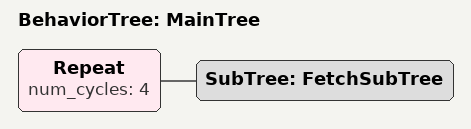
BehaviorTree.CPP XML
<?xml version="1.0"?>
<root BTCPP_format="4">
    <!-- 主树 -->
    <BehaviorTree ID="MainTree">
       <Repeat num_cycles="4">
           <!--
               调用子树
               ID 必须匹配 fetch_subtree.xml 中定义的 ID
           -->
           <SubTree ID="FetchSubTree" />
       </Repeat>
    </BehaviorTree>
</root>
